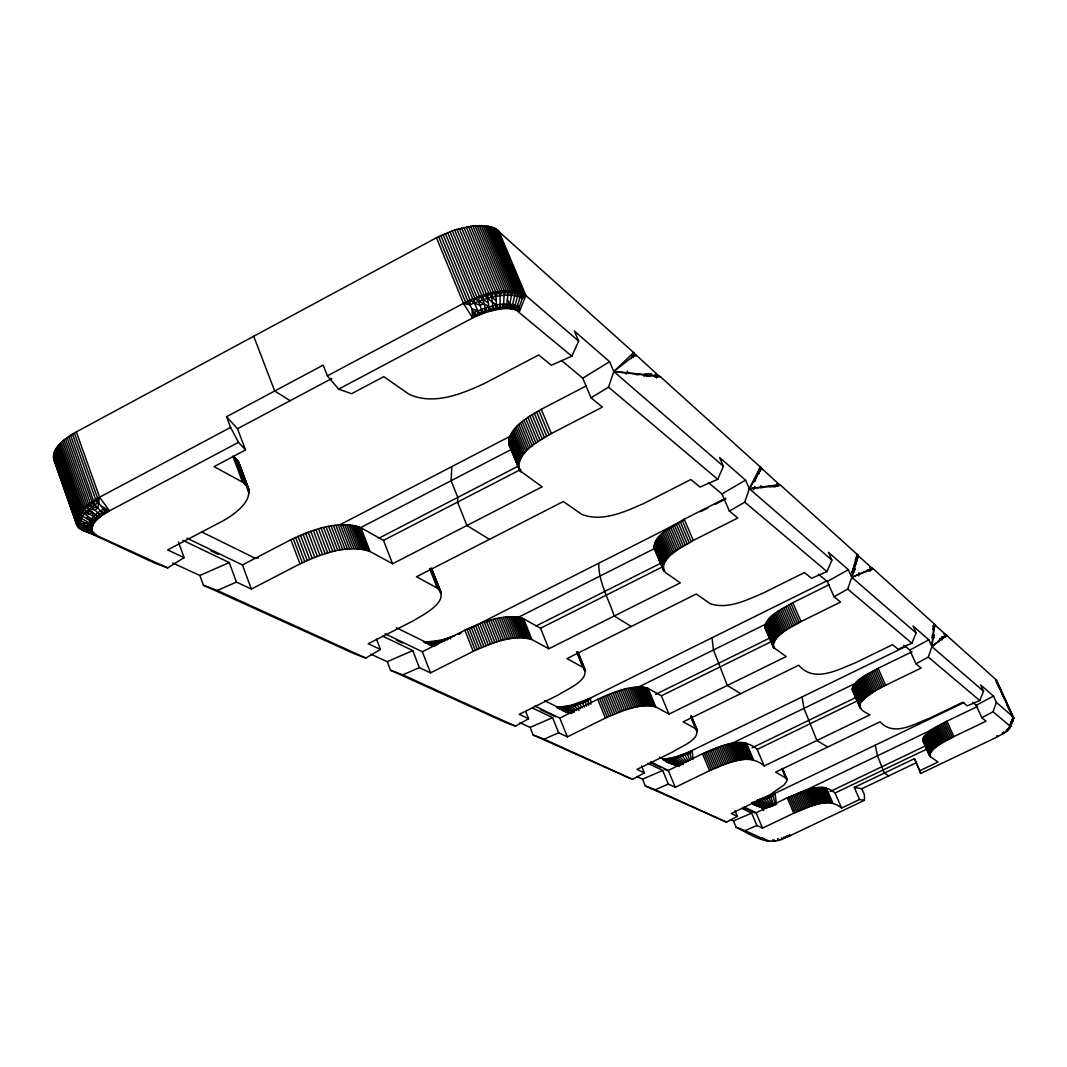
<?xml version="1.0" encoding="UTF-8"?>
<svg xmlns="http://www.w3.org/2000/svg" width="1067" height="1067" viewBox="0 0 1067 1067"><rect width="100%" height="100%" fill="white"/><g stroke="black" fill="none" stroke-linecap="round" stroke-linejoin="round"><path stroke-width="1.5" d="M184.124 557.628L167.626 549.918L218.922 522.963C231.912 516.775 261.482 496.755 242.569 482.137L214.067 466.626L245.517 449.954L238.475 442.338L109.501 510.84L103.819 509.239C93.589 512.8 78.811 531.579 96.844 535.661L167.692 567.897L184.124 557.628L178.469 542.089M238.475 442.338L230.592 427.414L226.564 416.704L323.194 365.127L327.382 375.851L338.639 389.135L474.268 317.112L486.339 312.124L500.076 308.923L500.143 291.318L472.894 225.924L454.609 229.965L438.604 236.581L76.344 431.882C66.541 437.803 51.416 446.379 53.924 459.904L76.664 524.591L78.945 527.925L155.222 563.336L167.692 567.897M472.894 225.924L484.911 225.724L492.941 227.444L520.176 292.398L520.149 297.16L516.095 310.004L571.845 356.191L578.661 341.133L574.366 331.01L609.59 361.7L613.792 371.516L723.413 466.306L717.718 479.323L700.059 487.059L690.856 479.523L644.055 503.344C625.129 511.627 602.281 522.497 581.702 514.321L563.309 501.517L416.49 576.767L437.283 588.077C451.488 601.214 421.932 615.379 413.009 620.954L368.248 643.734L380.439 649.43L365.848 658.059L354.644 653.924L203.437 585.236L199.876 575.486L172.721 562.989M912.032 651.79L878.128 668.289C869.752 673.971 851.813 679.252 852.92 691.229M519.842 722.706L530.099 727.427L533.113 735.003L632.491 779.403L644.388 772.881L636.959 769.4L672.597 752.008C679.172 747.153 702.273 739.404 695.617 728.628L683.173 721.852L798.73 665.221C814.254 683.494 838.382 669.422 855.667 662.674L892.572 644.668L898.107 649.203L911.872 643.228L916.153 632.998L851.759 577.3L848.358 569.685L828.392 552.293L831.86 560.095L826.978 571.565L811.507 578.301L804.478 572.552L763.212 593.065C746.993 599.841 727.987 609.737 710.249 603.709L696.284 593.986L566.95 658.619L582.782 667.235C592.625 679.132 566.31 689.455 558.908 694.617L519.229 714.343L528.592 718.731L515.481 726.16L505.345 722.386L390.535 670.236L387.268 661.713L370.782 654.124M934.639 626.422L933.692 628.436L934.679 624.675L933.425 629.343L934.465 626.916L933.425 629.343L934.679 624.675L934.012 623.675L873.299 568.884L869.765 567.457M972.544 702.273L976.185 705.314L981.827 717.744L993.084 711.782L1009.729 725.827C1009.702 732.175 999.952 734.736 995.324 737.871L920.688 773.455L914.446 758.664L854.307 787.419L859.549 799.476L864.403 800.303L864.403 794.755L861.789 788.766L854.307 787.419M1010.849 722.332L1011.383 721.812L1011.103 723.266L1012.383 721.532L1013.33 717.064L996.338 702.326L993.497 696.111L980.653 684.921L983.547 691.269L979.746 700.526L967.342 705.887L962.861 702.219L929.504 718.251C914.432 723.786 893.893 737.044 880.062 721.785L775.642 772.161L786.766 778.577L786.752 781.337L783.898 785.085L769.627 794.942L731.335 813.547L737.364 816.362L726.494 822.177L645.348 785.979L642.561 779.177L636.652 776.456M656.205 377.478L656.338 374.65L655.231 374.344M443.045 234.433L470.12 300.08L469.88 304.935L463.451 303.375L327.382 375.851M95.203 534.767L82.933 530.499L96.844 535.661L92.215 531.246L76.664 524.591C74.543 511.146 89.908 503.104 99.578 497.209L230.592 427.414M182.777 540.302L229.232 562.576L236.434 582.089L251.372 589.077L299.974 563.883C321.3 554.133 346.708 543.623 370.142 551.546L392.589 563.763L542.143 486.805L519.882 470.694L509.092 444.966C507.545 427.147 528.405 417.29 541.276 409.315L586.303 385.867M858.708 575.94L858.868 572.712M451.834 466.586L451.088 480.71L457.77 497.395L457.543 502.13L466.906 525.511L489.46 539.368M532.46 707.995L552.586 717.638L558.668 732.789L567.364 736.857L605.402 718.091C620.954 711.529 638.559 702.673 655.752 706.941L668.969 714.13L786.232 656.538L773.642 647.562L765.012 627.876C766.559 614.659 782.831 608.977 792.821 602.695L829.272 584.649M76.344 431.882L99.578 497.209L109.501 510.84C102.259 515.254 90.762 521.189 92.215 531.246M561.509 360.526L582.755 378.185L591.051 397.804L602.388 407.101L551.359 433.549C538.528 441.538 517.602 451.114 518.895 468.893M500.076 308.923L503.251 308.603L504.398 290.904L477.122 225.577M656.525 551.586C647.282 536.928 674.918 525.578 684.214 519.202L725.627 498.236M777.163 486.059L777.336 483.644L780.737 485.338L857.708 554.853L858.361 556.187L852.973 568.978M492.941 227.444L495.528 228.578L522.737 293.438L522.377 298.253L517.882 310.857M633.331 356.365L633.638 352.55L495.528 228.578M708.421 482.671L721.946 493.928L729.388 511.08L737.817 517.975L693.297 540.422C684.107 546.784 656.312 557.908 665.355 572.486L680.293 582.875L548.838 648.763L531.913 639.56C512.067 633.785 491.207 643.508 473.214 651.35L430.535 672.864L419.344 667.635L412.742 650.577L382.706 636.172M870.525 567.604L870.245 570.752L867.311 570.298M61.192 442.565L84.226 507.772L94.95 510.066L97.884 507.985L99.578 497.209M903.816 645.148L909.818 650.123L915.953 663.807L928.317 657.112L931.904 646.615L934.012 623.675L932.865 626.716M920.688 773.455L919.794 770.734L937.973 762.051L929.757 756.17L922.768 740.551C925.356 730.228 938.653 726.36 946.922 721.172L977.572 706.461M1008.808 729.148L1009.569 727.187L1007.595 730.335L1011.009 724.466L1009.729 725.827L1013.103 716.837L1012.383 721.532L1012.97 719.878L1011.863 721.305M729.388 511.08L744.753 502.157L749.314 488.713L760.331 466.906L759.851 471.187L760.798 467.399L660.673 376.958L656.338 374.65L654.871 377.064M444.766 639.173L444.325 640.827L441.418 640.093L423.906 642.374L427.56 643.401L438.244 642.281L441.245 641.627L441.418 640.093L454.875 635.625M438.604 236.581L465.639 302.241L469.88 304.935L474.161 303.015L474.748 298.12L447.633 232.486M503.251 308.603L506.265 308.483L508.412 290.771L481.15 225.524M1010.942 725.04L1009.969 727.467L1012.663 720.332M983.547 691.269L931.904 646.615L934.679 624.675L996.125 679.746L996.311 682.48M775.442 804.731L772.628 794.502L963.714 702.66M646.615 376.264L646.975 373.61M855.08 560.388L857.348 554.48L857.214 560.002L853.293 569.071M518.655 311.351L519.376 306.656C504.571 300.427 487.832 306.562 473.921 312.524L472.628 317.966L463.451 303.375L436.443 237.714M934.519 624.315L933.478 626.929L934.012 623.675M942.214 639.76L943.068 636.826L945.149 637.386L945.615 634.545L943.855 634.145M915.953 663.807L921.128 668.049L885.663 685.254C877.728 689.215 869.792 693.577 863.31 699.725C855.294 706.527 861.749 710.902 870.018 714.81L764.212 765.946C747.794 751.648 726.307 764.079 709.568 770.681L675.264 787.313L668.315 784.072L662.7 770.454L647.682 763.238M506.265 308.483L509.079 308.563L512.173 290.904L484.911 225.724M482.831 313.365L478.523 301.254L479.43 296.359L452.275 230.752M649.51 376.291L650.003 373.637M785.272 836.421L785.005 837.862C768.28 847.198 750.928 834.741 736.017 827.165L733.429 820.99L730.415 819.603M459.29 228.565L486.485 294.119L489.019 306.829L488.099 311.564L485.205 307.99L484.578 312.724L481.39 309.337L481.084 314.045L477.616 310.844L471.907 308.736L472.628 317.966M818.482 574.179L827.298 581.515L834.034 596.746L840.543 602.068L801.064 621.554C791.287 627.889 773.735 633.651 773.308 647.069M1003.487 733.376L1003.807 731.762M84.053 524.457L84.453 522.563L93.429 524.11L90.228 520.883L88.054 516.441L86.454 518.535M939.107 641.614L939.8 638.386M509.079 308.563L511.68 308.843L515.628 291.304L488.366 226.217M633.238 357.632L634.265 353.19L633.638 352.55L613.792 371.516L608.51 387.148L591.051 397.804M834.034 596.746L847.731 589.091L851.759 577.3L857.348 554.48M463.451 303.375L470.12 300.08L474.161 303.015L482.924 299.707L484.138 294.812L456.956 229.232M940.881 639.96L941.708 636.732M981.827 717.744L986.041 721.199L953.858 736.59C945.575 741.778 932.318 745.58 929.57 755.823M857.708 554.853L856.828 558.174L858.215 555.72L871.832 568.004L870.245 570.752L871.206 567.777M783.311 837.168L785.005 837.862L786.819 837.142L787.246 835.608L789.527 835.981L864.403 800.303M511.68 308.843L514.014 309.323L518.749 291.971L491.5 226.964M933.478 626.929L934.292 623.982M1013.33 717.064L1012.623 719.545L1013.61 717.624L996.365 679.986M1012.29 720.812L1011.849 722.359L1012.97 719.878M873.299 568.884L851.759 577.3L858.215 555.72L857.161 559.028M470.12 300.08L479.43 296.359L482.924 299.707L487.339 298.36L488.833 293.492L461.624 227.965M468.48 226.537L495.715 291.998L496.502 305.082L495.061 309.763L492.794 305.856L491.607 310.577C488.406 303.615 479.523 303.495 474.748 298.12M656.552 377.598L657.379 375.01M777.443 486.139L778.163 483.898M1010.222 726.4L1010.676 725.693L1009.635 728.094L1010.889 723.986L1009.889 726M945.095 634.385L944.215 637.052L945.615 634.545M1013.61 717.624L1012.77 720.118L1013.637 718.278L996.125 679.746M1007.115 730.735L1007.741 728.908L1005.447 732.029M993.084 711.782L996.338 702.326M931.904 646.615L946.829 635.238L945.149 637.386L946.082 634.745L931.904 646.615L928.823 639.773L913.005 625.996L916.153 632.998M479.43 296.359L484.138 294.812L487.339 298.36L491.7 297.24L493.447 292.425L466.212 226.951M1008.035 729.921L1008.742 728.027M448.14 638.119L447.473 639.907L446.446 638.666M1013.637 718.278L1012.69 720.772L1013.223 719.451M754.596 481.777L760.331 466.906M631.224 358.712L633.638 352.55M1010.022 726.2L1013.503 717.331M498.662 230.739L525.844 295.452L519.349 311.884L519.376 306.656L517.028 310.404L517.442 305.722L515.094 309.643L514.014 309.323M853.893 565.43L858.001 555.267M1010.142 726.654L1013.65 717.931M1009.822 727.774L1013.557 718.638L997.298 683.12M758.597 474.215L760.798 467.399M933.705 627.636L934.772 625.075M470.707 226.204L497.956 291.624L495.982 296.359L491.7 297.24L488.833 293.492L484.138 294.812M626.276 374.13L627.543 371.129M633.758 356.378L634.265 353.19M933.692 628.436L934.745 625.942M851.813 572.566L854.44 566.537M851.826 572.832L855.707 564.016M906.417 646.122L688.282 752.342L687.455 754.196L672.957 759.024L663.487 760.224M753.449 489.246L754.729 486.379M773.802 793.955L772.975 795.769L768.52 797.663L753.956 801.984L765.973 807.839L771.001 806.505L763.078 798.289L759.584 799.396L759.757 800.65L757.357 800.023L757.717 801.184L767.84 807.439M753.475 489.833L754.862 486.819M475.042 225.724L502.304 291.078L500.13 295.719L495.982 296.359L493.447 292.425L488.833 293.492M644.055 376.411L645.375 373.677L646.082 376.291M507.345 299.64L509.853 304.148L507.705 308.496L506.798 304.055L504.784 308.51L503.544 304.175L501.677 308.736L500.09 304.522L498.436 309.15L496.502 305.082L487.339 298.36M587.81 699.378L586.263 699.979L585.25 701.993C576.207 705.167 566.257 709.995 556.574 707.541L571.539 705.247L589.131 698.658L826.952 580.821M1007.741 728.908L1006.594 731.162L1006.581 729.828M479.163 225.51L506.438 290.798L504.104 295.332L500.13 295.719L497.956 291.624L493.447 292.425M647.135 376.264L648.523 373.597L649.016 376.278M649.976 376.318L651.417 373.73M945.149 637.386L946.482 634.985M483.058 225.59L510.333 290.798L507.879 295.199L504.104 295.332L502.304 291.078L497.956 291.624M934.225 627.436L933.105 629.13M776.082 485.778L777.336 483.644M486.672 225.937L513.934 291.064L511.4 295.319L507.879 295.199L506.438 290.798L502.304 291.078M777.696 486.245L778.923 484.191L761.198 467.92M831.86 560.095L749.314 488.713L761.505 468.48L761.865 469.707M489.98 226.564L517.228 291.598L514.641 295.692L511.4 295.319L510.333 290.798L506.438 290.798M656.872 377.731L658.339 375.424L634.812 353.884M578.661 341.133L524.911 294.732L520.176 292.398L517.562 296.306L514.641 295.692L513.934 291.064L510.333 290.798M522.737 293.438L520.149 297.16L517.562 296.306L517.228 291.598L513.934 291.064M74.357 432.989L97.577 498.302L98.364 502.704C89.695 507.412 72.516 520.869 84.346 530.672L81.786 529.926M99.018 517.802L92.309 512.187L90.001 514.307L79.772 512.64L56.818 447.526M525.844 295.452L522.377 298.253L520.149 297.16L521.51 292.892L494.288 227.978M660.673 376.958L613.792 371.516L635.252 354.617L635.852 356.191M459.797 633.491L458.477 634.372L461.397 632.731M582.755 378.185L609.59 361.7M684.014 755.023L685.081 754.369M583.982 701.553L589.131 698.658L587.957 700.792L585.25 701.993L583.342 701.219L582.489 703.113L580.368 702.379L579.714 704.153L577.394 703.433L576.954 705.1L574.446 704.393L574.206 705.941L571.539 705.247L571.525 706.674L568.711 705.967L568.938 707.288L565.977 706.554L566.444 707.781L563.376 707.008L564.083 708.141L558.641 707.501L559.842 708.461M721.946 493.928L745.566 480.137L749.314 488.713L780.737 485.338M686.174 753.715L690.869 751.155L689.896 753.115L691.149 758.597M827.298 581.515L848.358 569.685M909.818 650.123L928.823 639.773M226.564 416.704L237.528 428.721L331.744 378.558M976.185 705.314L993.497 696.111M186.912 538.168L242.436 564.95L290.851 539.742C312.124 529.966 337.625 519.549 360.939 527.778L383.493 540.395L392.589 563.763M339.013 525.257L512.293 435.149M360.819 527.551L511.6 449.314M378.412 538.448L518.455 466.012M383.493 540.395L520.736 469.467M385.094 633.785L422.332 651.75L464.865 630.224C482.817 622.354 503.744 612.671 523.51 618.713L540.529 628.236L548.838 648.763M468.866 628.97L682.92 520.643M700.632 511.68L708.021 507.945M715.397 504.211L725.733 498.969M518.389 617.286L653.938 548.825M536.087 625.996L661.633 562.789M540.529 628.236L662.794 566.71M534.887 706.061L559.802 718.078L597.733 699.298C613.258 692.736 630.93 683.894 648.056 688.375L661.353 695.817L668.969 714.13M637.332 687.628L765.519 624.235M655.485 694.43L769.694 638.093M661.353 695.817L772.401 641.08M650.51 761.838L668.289 770.427L702.499 753.769C719.238 747.1 740.911 734.776 757.197 749.434L764.212 765.946M727.694 745.446L858.815 681.666M752.155 747.807L856.614 697.124M757.197 749.434L856.841 701.099M744.112 807.012L756.076 812.774L787.233 797.823C801.891 792.368 820.67 780.484 835.088 792.994L841.583 808.039L859.549 799.476M794.355 795.675L938.467 726.52M830.179 791.487L925.436 745.886M835.088 792.994L928.317 748.38M741.858 808.413L751.661 813.107L756.863 825.485L762.545 828.139L793.781 813.187C808.453 807.786 827.045 795.849 841.583 808.039M861.789 788.766L915.859 762.932M772.628 794.502L763.078 798.289M571.845 356.191L551.279 365.247L538.715 354.964L484.685 383.36C461.944 393.923 433.522 405.593 409.074 394.27L383.747 376.664L351.563 393.723L338.639 389.135M199.876 575.486L229.232 562.576M203.437 585.236L217.321 590.478L236.434 582.089M851.759 577.3L872.393 568.258M387.268 661.713L412.742 650.577M390.535 670.236L402.779 674.864L419.344 667.635M765.452 797.436L772.108 806.105L773.228 805.678L768.52 797.663L769.054 796.035L770.761 796.742L771.441 795.022L772.975 795.769L774.962 793.408L776.536 804.238L775.095 803.451L762.438 807.226L756.023 805.452M530.099 727.427L552.586 717.638M533.113 735.003L544.037 739.151L558.668 732.789M642.561 779.177L662.7 770.454M645.348 785.979L655.218 789.74L668.315 784.072M733.429 820.99L751.661 813.107M664.954 760.798L679.346 766.306L662.967 759.357L675.144 757.117L689.669 751.795M736.017 827.165L745.019 830.606L756.863 825.485M786.819 837.142L788.633 836.381M484.071 303.842L479.963 305.295L474.161 303.015M757.357 800.023L758.464 799.716L768.854 807.172M427.56 643.401L426.387 642.401L432.575 643.148L431.948 641.961L435.336 642.787L434.989 641.494L438.244 642.281L438.15 640.867L441.245 641.627L444.325 640.827L443.085 639.653M934.572 634.998L932.211 635.559L932.211 638.159L933.412 635.265L934.412 637.626M763.825 487.219L760.958 487.792L760.904 485.565M636.626 374.85L638.466 374.504M677.478 766.053L675.318 765.239L678.612 766.279L676.745 765.426L680.879 764.999L669.102 758.584M765.973 807.839L760.438 807.105L765.559 807.906L764.252 806.999L768.347 807.306L767.56 806.239L769.387 807.012L768.76 805.878L771.548 806.305L771.268 805.011L772.668 805.892L772.548 804.531L773.788 805.452L770.254 795.542M749.314 488.713L779.604 484.538M258.401 558.041L253.586 558.068M769.094 486.552L775.456 486.832M763.545 838.382L759.691 837.915L768.774 841.329M84.04 526.244L92.029 527.485L88.348 524.617L92.549 525.831L89.108 522.777M58.805 445.059L81.799 510.213L92.309 512.187L93.523 516.975L96.15 520.536L91.709 518.935L94.63 522.337L90.228 520.883M613.792 371.516L659.206 375.891M63.967 440.084L87.054 505.331L97.884 507.985M762.185 838.395L763.572 839.129L760.077 838.075M432.255 644.361L435.256 644.908M53.35 456.849L76.144 521.67L80.118 522.537L76.357 519.549L53.537 454.662M53.417 457.903L77.064 525.484L80.558 526.258L76.384 523.657L80.118 524.457L76.144 521.67M76.357 519.549L80.545 520.509L77.051 517.335L54.177 452.355M517.228 291.598L520.176 292.398M77.051 517.335L81.412 518.375L92.949 524.977M55.284 449.981L78.184 515.014L82.692 516.188L79.772 512.64M759.584 799.396L761.878 800.023L761.891 798.676L764.052 799.303L764.252 797.876L766.279 798.516L766.653 796.996L768.52 797.663L767.853 796.516M773.482 841.196L772.561 840.276L774.882 840.943L774.149 839.956M778.003 840.196L777.616 839.062L779.684 839.702M763.572 839.129L760.518 838.195M516.095 310.004L515.094 309.643L515.201 304.989L512.88 309.057L512.667 304.468L510.413 308.683L509.853 304.148M564.976 711.649L569.658 713.383M666.688 762.025L677.718 766.133M753.209 804.411L762.652 807.932M562.416 710.529L569.965 713.383M80.732 529.312L84.346 530.672L79.785 528.645L93.883 533.74M666.728 761.865L678.292 766.239M753.889 804.491L763.132 808.026M428.214 644.401L432.508 646.055M761.585 838.355L769.147 841.396L764.759 839.169M59.939 443.805L82.959 508.986L93.523 516.975L97.991 518.709L95.657 514.988L100.111 516.895L98.111 513.04L102.499 515.108L100.831 511.106L91.962 501.743L68.808 436.456M558.001 708.435L570.965 713.476M752.448 803.611L763.719 808.052M768.44 841.236L745.019 830.606M92.882 532.553L77.584 526.338L55.417 463.291M425.119 642.414L434.589 646.269M557.588 707.541L571.925 713.436M67.114 437.657L90.242 502.93L94.923 504.864L70.582 435.283M752.208 802.971L764.385 808.039M95.99 535.234L90.148 532.273L93.336 533.167L89.054 531.006L92.496 531.913L88.321 529.579L92.002 530.552L87.961 528.032L91.842 529.072L87.961 526.378M427.707 642.361L435.296 645.695M559.762 707.434L571.765 712.756M664.848 759.224L678.625 765.346M752.275 802.224L765.146 807.959M217.321 590.478L365.848 658.059M402.779 674.864L515.481 726.16M544.037 739.151L632.491 779.403M655.218 789.74L726.494 822.177M76.197 522.67L91.882 529.819M93.763 500.583L98.364 502.704M210.666 550.692L218.175 554.307M396.31 640.12L402.272 642.988M540.529 709.582L555.547 716.824M650.683 762.652L661.18 767.707M664.167 769.147L667.168 770.587M744.419 807.799L756.37 813.561M586.263 699.979L587.957 700.792L588.717 705.234M688.282 752.342L689.896 753.115L692.136 750.554L693.003 759.277M430.494 642.134L436.763 645.188M562.122 707.194L572.912 712.436M666.888 758.957L679.719 765.212M91.895 528.285L76.197 520.629L53.39 455.769M201.81 531.98L255.52 558.414M396.377 627.729L433.709 646.109M544.543 700.646L569.778 713.076M659.513 757.237L677.252 765.959M751.995 802.744L762.265 807.799L763.585 810.573M772.561 840.276L774.175 841.076M92.255 526.671L76.651 518.455L53.803 453.515M755.783 801.637L766.88 807.666M564.656 706.807L574.499 712.196M482.924 299.707L488.179 302.588M433.455 641.747L437.87 644.188M77.064 525.484L81.412 527.898L78.211 527.151L82.679 529.365L78.945 527.925L77.864 524.844M101.098 505.971L109.501 510.84M108.007 511.653L103.819 509.239L95.63 499.436L72.436 434.122M249.171 490.967L238.488 461.678L232.833 456.116L242.569 482.137M631.277 626.476L614.219 615.992C608.417 598.56 598.574 582.022 598.747 563.243M740.685 693.67L727.321 685.467L713.476 649.976L712.022 637.773M827.645 747.087L816.895 740.485L803.971 708.341L802.037 696.991M671.436 758.077L682.12 764.732M93.989 523.23L78.931 513.827L55.991 448.767M290.144 400.712L274.686 391.015L253.719 336.252M888.771 775.882L884.303 773.082L877.501 755.783L875.287 745.179M567.324 706.274L574.459 710.769M436.55 641.2L438.244 642.281M790.407 835.581L789.18 834.767L789.527 835.981M95.35 521.443L80.732 511.426L57.751 446.299M673.877 757.463L683.427 764.412M777.616 839.062L778.83 839.956M570.111 705.62L576.42 710.302M93.523 516.975L97.03 519.616M439.777 640.507L441.245 641.627M491.7 297.24L496.235 300.721M665.061 760.224L663.887 759.304L666.808 760.091L665.848 759.104L668.716 759.851L667.982 758.784L672.957 759.024L672.65 757.783L675.238 758.45L675.144 757.117L677.612 757.77L677.718 756.343L680.039 756.996L680.346 755.463L682.507 756.143L686.721 761.931M996.885 735.697L997.965 736.563M766.546 629.837L765.012 627.876M92.309 512.187L85.587 506.545L62.526 441.325M923.555 741.498L922.768 740.551M608.51 387.148L717.718 479.323M744.753 502.157L826.978 571.565M847.731 589.091L911.872 643.228M928.317 657.112L979.746 700.526M760.731 799.05L769.921 806.852M745.566 480.137L719.571 457.49L723.413 466.306M676.425 756.743L683.587 762.972M572.979 704.834L579.154 710.382M774.895 804.985L773.828 803.998L774.349 805.225M65.5 438.857L88.601 504.131L101.272 516.001M511.573 448.433L509.092 444.966M78.184 515.014L81.412 518.375L77.571 516.188L54.67 451.181M782.311 838.849L781.377 837.862L781.417 839.155M103.792 514.227L100.831 511.106L105.14 513.347L103.819 509.239L106.54 512.493M679.025 755.916L685.134 762.478M55.511 462.598L56.258 463.411M575.913 703.927L580.061 708.608M775.095 803.451L775.989 804.491M681.666 754.996L682.507 756.143L682.987 754.502L684.987 755.196L688.322 761.318M81.799 510.213L84.386 513.934M578.888 702.913L582.235 707.861M449.834 637.533L450.621 638.853M54.87 461.744L53.924 459.904M84.226 507.772L86.48 511.653M684.32 753.982L684.987 755.196L685.654 753.449L687.455 754.196L689.896 753.115L689.575 751.755M475.935 316.299L467.866 301.134L440.804 235.487M1002.22 732.749L1002.767 733.829M581.862 701.806L584.423 707.048M87.054 505.331L88.948 509.372M997.178 683.534L999.886 689.442M1001.233 692.403L1003.94 698.325M1006.648 704.247L1009.369 710.155M1010.716 713.116L1012.743 717.558M946.922 721.172L953.858 736.59M945.402 721.919L952.338 737.337M943.908 722.666L950.83 738.084M942.441 723.426L949.363 738.844M941.001 724.186L947.923 739.604M939.6 724.973L946.509 740.378M938.226 725.747L945.135 741.152M936.893 726.52L943.802 741.938M935.612 727.307L942.508 742.712M934.359 728.081L941.254 743.486M933.172 728.868L940.067 744.259M932.038 729.628L938.92 745.019M930.944 730.388L937.826 745.78M929.917 731.148L936.786 746.527M928.944 731.882L935.812 747.26M928.037 732.616L934.905 747.994M927.196 733.336L934.065 748.701M926.423 734.029L933.278 749.394M925.716 734.71L932.571 750.061M925.076 735.363L931.931 750.715M924.515 736.003L931.358 751.341M924.022 736.617L930.851 751.955M923.595 737.217L930.437 752.542M923.248 737.777L930.077 753.089M922.982 738.311L929.81 753.622M922.795 738.817L929.61 754.129M922.675 739.298L930.344 756.743M922.622 739.751L930.011 756.476M878.128 668.289L885.663 685.254M876.46 669.116L883.996 686.081M914.446 758.664L919.794 770.734M874.82 669.956L882.342 686.921M873.206 670.81L880.728 687.775M871.632 671.677L879.141 688.628M870.085 672.543L877.594 689.495M868.591 673.424L876.1 690.376M867.138 674.304L874.647 691.256M865.737 675.184L873.233 692.136M864.39 676.065L871.886 693.003M863.096 676.945L870.579 693.883M861.869 677.812L869.338 694.75M860.696 678.679L868.165 695.617M859.589 679.546L867.058 696.458M858.548 680.386L866.017 697.298M445.326 233.446L479.35 314.765M857.588 681.226L865.044 698.125M856.694 682.04L864.137 698.938M855.867 682.84L863.31 699.725M855.134 683.614L862.563 700.499M854.467 684.374L861.896 701.259M853.88 685.107L861.309 701.979M853.373 685.828L860.789 702.686M852.946 686.508L860.362 703.353M852.613 687.161L860.015 704.007M852.36 687.788L859.762 704.62M852.186 688.388L859.589 705.207M853.333 691.563L860.709 708.328M852.093 688.949L860.295 707.995M852.173 689.962L859.962 707.621M792.821 602.695L801.064 621.554M790.967 603.629L799.196 622.488M789.14 604.589L797.369 623.448M787.353 605.563L795.582 624.408M785.605 606.549L793.821 625.395M783.912 607.536L792.127 626.382M782.258 608.537L790.46 627.383M780.671 609.55L788.86 628.396M779.137 610.564L787.326 629.397M777.656 611.578L785.846 630.41M776.256 612.591L784.432 631.411M774.909 613.605L783.085 632.424M773.642 614.605L781.804 633.411M772.455 615.592L780.604 634.398M771.334 616.579L779.484 635.372M770.307 617.553L778.443 636.332M769.36 618.5L777.496 637.279M768.493 619.434L776.616 638.199M767.707 620.34L775.829 639.106M767.026 621.234L775.135 639.987M766.426 622.101L774.535 640.84M765.919 622.941L774.015 641.667M765.506 623.742L773.602 642.467M765.186 624.528L773.268 643.228M764.959 625.262L773.042 643.961M764.826 625.969L774.589 648.443M764.799 626.649L774.068 648.029M764.852 627.289L773.642 647.562M826.325 788.1L832.887 803.304M825.871 787.873L832.433 803.104M825.338 787.686L831.9 802.931M824.738 787.539L831.313 802.784M824.071 787.433L830.633 802.677M823.324 787.353L829.899 802.611M822.524 787.313L829.099 802.584M821.657 787.313L828.232 802.584M820.723 787.353L827.298 802.624M819.723 787.419L826.311 802.704M818.682 787.526L825.258 802.824M817.575 787.673L824.151 802.971M816.415 787.859L822.99 803.158M815.201 788.073L821.79 803.384M813.948 788.326L820.536 803.638M812.654 788.606L819.229 803.931M811.307 788.926L817.896 804.265M809.933 789.287L816.508 804.625M808.519 789.673L815.095 805.011M807.079 790.087L813.654 805.438M805.612 790.54L812.187 805.892M804.118 791.02L810.693 806.372M802.597 791.514L809.173 806.879M801.077 792.047L807.639 807.412M684.214 519.202L693.297 540.422M799.53 792.608L806.105 807.972M682.12 520.283L691.203 541.502M797.983 793.194L804.545 808.559M680.079 521.39L689.149 542.596M796.422 793.795L802.998 809.159M794.875 794.422L801.437 809.8M678.078 522.51L687.135 543.717M782.391 768.333L787.086 779.363M782.738 769.44L787.113 779.817M782.391 769.134L786.446 778.83M793.328 795.075L799.89 810.44M781.951 768.854L786.326 779.337M676.131 523.657L685.174 544.864M791.781 795.742L798.343 811.107M674.237 524.817L683.28 546.011M790.247 796.422L796.796 811.787M788.726 797.116L795.275 812.48M672.41 525.991L681.44 547.184M787.233 797.823L793.781 813.187M670.636 527.165L679.666 548.358M668.942 528.352L677.958 549.545M667.315 529.552L676.331 550.732M665.781 530.739L674.771 551.906M664.314 531.926L673.304 553.093M662.94 533.113L671.917 554.266M661.647 534.287L670.623 555.44M660.446 535.461L669.422 556.587M659.353 536.608L668.302 557.734M746.527 743.459L753.609 760.184M745.966 743.192L753.062 759.917M658.339 537.741L667.288 558.855M745.34 742.965L752.435 759.704M744.619 742.765L751.728 759.517M657.445 538.862L666.382 559.962M743.832 742.619L750.941 759.384M742.979 742.512L750.074 759.277M656.632 539.955L665.568 561.042M742.045 742.445L749.141 759.224M655.938 541.022L664.861 562.096M741.032 742.419L748.14 759.197M655.338 542.063L664.248 563.123M739.964 742.432L747.073 759.224M787.246 835.608L787.726 836.768M654.845 543.076L663.754 564.123M738.817 742.485L745.926 759.291M654.458 544.05L663.354 565.083M654.191 544.997L663.074 566.017M737.617 742.579L744.726 759.397M654.018 545.904L662.9 566.91M653.964 546.771L664.047 570.458M654.004 547.598L664.114 571.378M654.164 548.371L663.634 570.738M736.363 742.725L743.472 759.544M735.043 742.899L742.152 759.731M733.669 743.125L740.778 759.957M732.255 743.379L739.364 760.224M730.788 743.686L737.897 760.531M729.268 744.019L736.377 760.878M727.721 744.393L734.83 761.264M756.076 812.774L762.545 828.139M726.134 744.806L733.242 761.678M724.52 745.259L731.629 762.131M722.879 745.74L729.975 762.625M721.199 746.26L728.308 763.145M719.518 746.807L726.614 763.705M717.811 747.393L724.906 764.292M716.104 748.007L723.199 764.906M497.729 229.965L524.911 294.732L522.377 298.253L523.884 294.052L496.675 229.245M714.383 748.647L721.465 765.546M712.649 749.314L719.745 766.213M710.929 750.008L718.024 766.906M735.016 810.747L737.364 816.362M709.222 750.715L716.304 767.626M707.514 751.448L714.597 768.36M691.269 715.917L697.458 730.722M691.043 716.01L696.991 729.761M692.003 718.504L696.951 730.335M691.203 717.104L696.871 730.935M705.821 752.208L712.903 769.12M690.656 716.757L695.617 728.628M704.153 752.982L711.222 769.894M702.499 753.769L709.568 770.681M541.276 409.315L551.359 433.549M463.932 227.418L491.153 292.932L493.354 310.15M538.888 410.582L548.958 434.829M536.554 411.889L546.611 436.136M534.287 413.222L544.33 437.47M648.056 688.375L655.752 706.941M647.376 688.042L655.071 706.607M646.602 687.748L654.298 706.327M645.735 687.495L653.444 706.087M532.073 414.596L542.116 438.817M644.788 687.295L652.497 705.901M454.609 229.965L481.777 295.546L486.339 312.124M643.761 687.135L651.47 705.754M642.654 687.028L650.377 705.66M529.939 415.983L539.969 440.204M641.48 686.961L649.189 705.607M640.213 686.948L647.936 705.594M527.885 417.384L537.901 441.605M638.893 686.988L646.602 705.647M449.941 231.592L478.523 301.254M637.492 687.055L645.215 705.727M525.911 418.798L535.914 443.005M636.025 687.188L643.748 705.861M634.505 687.361L642.227 706.047M524.017 420.225L534.02 444.432M668.289 770.427L675.264 787.313M632.931 687.575L640.64 706.274M522.216 421.665L532.206 445.859M631.291 687.842L639.013 706.554M520.523 423.106L530.486 447.3M629.61 688.148L637.332 706.874M627.876 688.508L635.599 707.234M518.909 424.559L528.872 448.727M626.102 688.909L633.825 707.648M517.415 426L527.365 450.167M624.302 689.349L632.011 708.101M516.028 427.44L525.964 451.581M622.461 689.842L630.17 708.581M514.747 428.854L524.684 452.995M513.574 430.268L523.497 454.395M620.594 690.362L628.303 709.115M512.533 431.668L522.443 455.769M618.7 690.936L626.409 709.688M511.6 433.042L521.496 457.129M616.793 691.536L624.488 710.302M510.786 434.389L520.669 458.477M510.093 435.709L519.976 459.77M614.872 692.176L622.568 710.942M509.533 437.003L519.402 461.051M509.092 438.27L518.949 462.291M612.938 692.856L620.634 711.622M508.786 439.497L518.629 463.505M508.599 440.671L518.429 464.665M520.122 469.293L521.35 472.268M641.52 765.906L644.388 772.881M508.532 441.818L520.549 471.507M508.599 442.912L518.415 466.879M508.786 443.965L519.882 470.694M610.991 693.563L618.687 712.343M609.057 694.297L616.753 713.076M607.136 695.07L614.819 713.85M605.216 695.871L612.898 714.65M603.308 696.698L610.991 715.477M601.428 697.538L609.097 716.33M599.561 698.405L607.23 717.197M597.733 699.298L605.402 718.091M577.994 652.15L585.463 670.449M577.714 651.844L585.556 671.13M577.474 652.057L584.929 670.329M577.234 652.35L584.823 671.076M576.54 651.924L582.782 667.235M523.51 618.713L531.913 639.56M522.643 618.273L531.033 639.133M521.67 617.9L530.072 638.76M520.603 617.553L529.005 638.439M519.442 617.273L527.845 638.173M559.802 718.078L567.364 736.857M518.175 617.046L526.591 637.959M516.841 616.873L525.257 637.799M515.414 616.753L523.83 637.693M513.907 616.686L522.323 637.653M512.307 616.673L520.736 637.653M510.653 616.726L519.069 637.706M508.919 616.819L517.335 637.826M507.118 616.979L515.534 637.986M505.251 617.193L513.68 638.213M503.344 617.46L511.76 638.493M501.37 617.78L509.786 638.813M499.343 618.14L507.772 639.2M497.289 618.567L505.705 639.64M495.195 619.047L503.597 640.12M493.061 619.567L501.463 640.653M490.9 620.14L499.303 641.24M525.778 711.649L528.592 718.731M488.713 620.767L497.115 641.867M486.512 621.434L494.915 642.534M484.311 622.141L492.701 643.254M482.097 622.901L490.487 644.015M479.883 623.702L488.273 644.815M477.669 624.528L486.059 645.655M475.482 625.395L483.858 646.535M473.308 626.302L481.67 647.442M471.147 627.236L479.51 648.376M469.013 628.21L477.376 649.336M466.919 629.197L475.282 650.337M464.865 630.224L473.214 651.35M441.325 593.012L431.428 568.124L440.858 592.398M431.428 568.898L439.711 589.904M432.628 572.419L435.563 579.888M436.736 582.875L440.858 593.332M430.735 568.218L439.004 589.237M430.508 569.098L438.204 588.624M429.588 568.524L437.283 588.077M422.332 651.75L430.535 672.864M360.939 527.778L370.142 551.546M359.792 527.191L368.995 550.972M358.525 526.671L367.728 550.479M357.152 526.204L366.354 550.025M355.671 525.804L364.887 549.638M354.084 525.471L363.3 549.318M352.403 525.191L361.633 549.065M350.63 524.977L359.846 548.878M348.762 524.831L357.978 548.745M346.802 524.751L356.031 548.678M344.774 524.737L353.991 548.691M342.654 524.791L351.87 548.758M340.466 524.911L349.696 548.891M338.212 525.097L347.442 549.092M335.905 525.351L345.121 549.358M333.531 525.658L342.747 549.692M376.504 639.186L380.439 649.43M331.117 526.044L340.333 550.079M328.649 526.484L337.866 550.545M326.155 526.991L335.358 551.065M323.621 527.565L332.824 551.639M321.074 528.192L330.277 552.279M318.486 528.885L327.689 552.986M315.912 529.632L325.102 553.733M313.311 530.432L322.501 554.547M310.724 531.286L319.913 555.4M308.15 532.193L317.326 556.32M305.575 533.14L314.752 557.267M303.041 534.14L312.191 558.281M300.521 535.181L309.67 559.321M298.04 536.274L307.176 560.415M689.802 760.411L686.975 752.902M295.586 537.395L304.722 561.535M293.198 538.555L302.321 562.696M290.851 539.742L299.974 563.883M237.528 428.721L245.517 449.954M238.488 461.678L248.651 488.646M237.888 460.611L248.984 489.78M237.141 459.597L248.651 490.673M236.26 458.637L245.984 484.591M246.864 487.379L249.131 493.447M235.247 457.743L244.97 483.711M234.1 456.903L243.836 482.884M242.436 564.95L251.372 589.077M90.242 502.93L91.775 507.105M584.809 700.606L586.583 706.167M489.019 306.829L489.86 311.044M587.704 699.325L587.957 700.792L590.531 697.978L590.785 704.247M474.268 317.112L473.921 312.524L477.629 315.512L477.616 310.844M496.502 305.082L496.769 309.43M855.054 569.071L853.867 572.339L853.64 569.458L855.054 569.071"/></g></svg>
